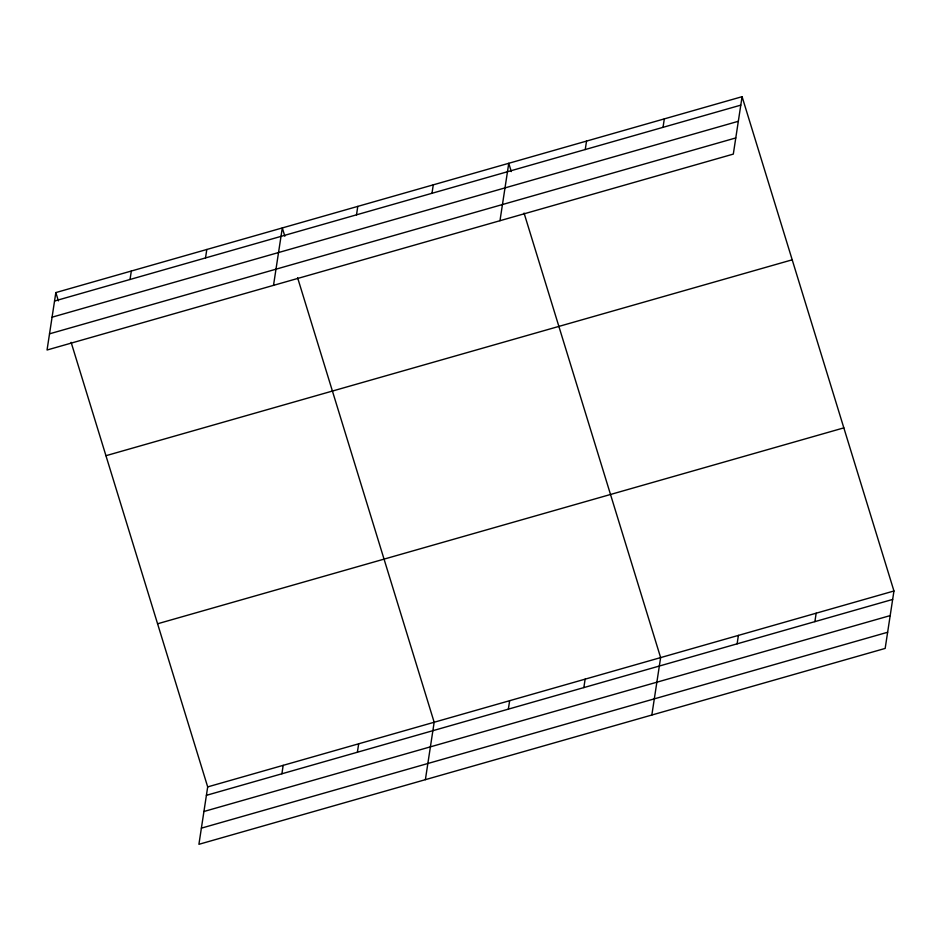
<?xml version="1.0" encoding="UTF-8"?>
<svg xmlns="http://www.w3.org/2000/svg" width="941" height="941" viewBox="0 0 941 941"><rect width="100%" height="100%" fill="white"/><g stroke="black" fill="none" stroke-linecap="round" stroke-linejoin="round"><path stroke-width="1.41" d="M55.837 292.58L47.05 350.005L733.31 154.101L742.084 96.688L55.837 292.58L58.389 300.873M130.034 279.477L131.328 271.032M205.514 257.928L206.808 249.483M273.513 285.358L282.3 227.934L284.852 236.238M71.128 342.348L207.69 786.899L198.916 844.312L885.163 648.42L893.95 590.995L742.084 96.688M356.498 214.83L357.792 206.397M281.888 773.784L283.182 765.351M431.99 193.281L433.272 184.848M357.38 752.235L358.674 743.802M499.977 220.712L508.763 163.299L511.316 171.591M425.379 779.666L434.166 722.253L297.591 277.701M585.243 149.537L586.537 141.091M508.352 709.138L509.646 700.704M663.029 127.329L664.311 118.895M583.843 687.589L585.137 679.155M651.842 715.019L660.629 657.606L524.055 213.066M737.109 643.844L738.403 635.398M814.882 621.636L816.176 613.203M54.543 301.026L740.802 105.133M52.073 317.188L738.32 121.295M49.52 333.832L735.78 137.939M105.945 455.703L792.204 259.81M157.582 623.777L843.842 427.873M207.69 786.899L893.95 590.995M206.408 795.333L892.656 599.441M203.926 811.495L890.186 615.602M201.386 828.151L887.634 632.258"/></g></svg>
